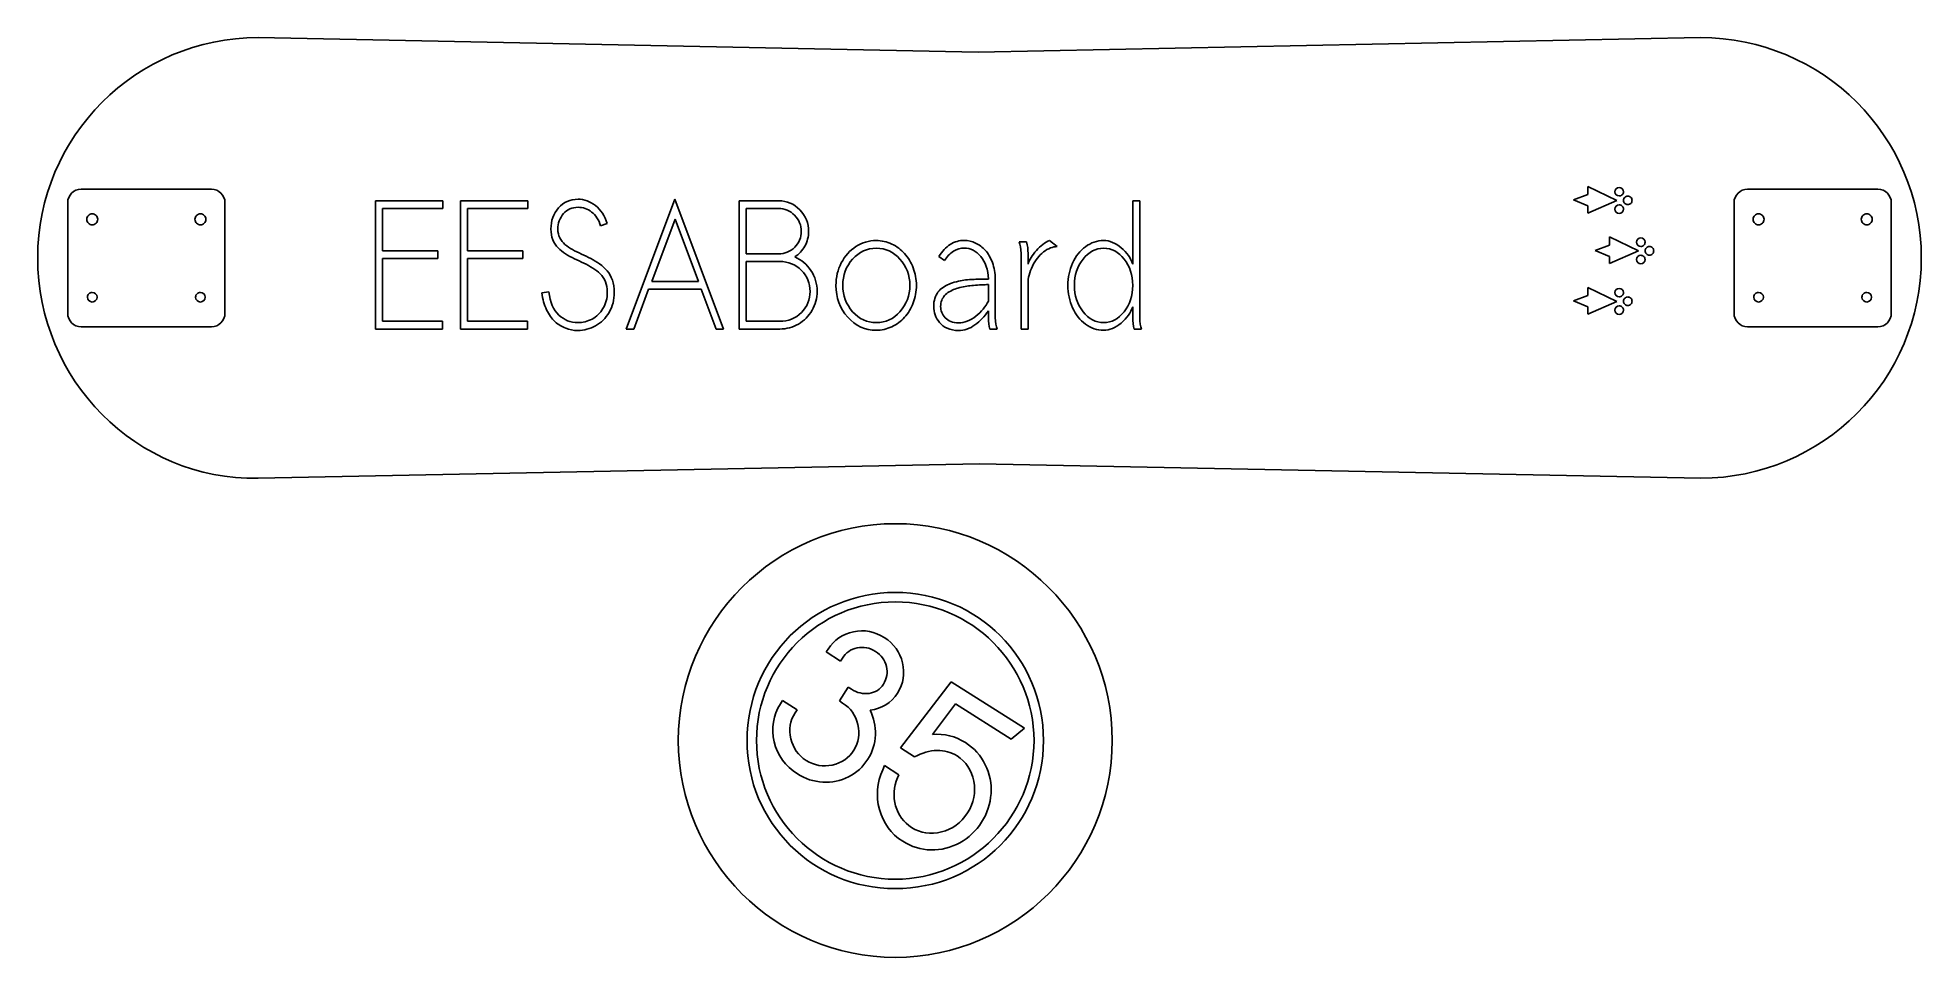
# Model space of a CAD drawing. Extents: x 0 to 879, y 0 to 430.
import ezdxf

# ---------------------------------------------------------------- set-up
doc = ezdxf.new("R2010")
doc.units = 0
doc.layers.add('Calque_1', color=7, linetype='CONTINUOUS')

msp = doc.modelspace()

# ---------------------------------------------------------------- linework, layer by layer
at = {"layer": 'Calque_1', "color": 7}
for p, q in [((102.980287, 429.564059), (438.878359, 422.833087)), ((438.878359, 422.833087), (775.893687, 429.564059)), ((14.153162, 300.88952), (14.153162, 352.540111)), ((20.45915, 358.846113), (81.206126, 358.846113)), ((20.45915, 358.846113), (20.45915, 358.846113)), ((87.512116, 352.540111), (87.512116, 300.88952)), ((157.728793, 293.519033), (157.728793, 353.399506)), ((157.728793, 353.399506), (189.123069, 353.399506)), ((189.123069, 353.399506), (189.123069, 349.789827)), ((197.369492, 293.519033), (197.369492, 353.399506)), ((197.369492, 353.399506), (228.763768, 353.399506)), ((228.763768, 353.399506), (228.763768, 349.789827)), ((274.770128, 293.519033), (297.41162, 354.121459)), ((297.41162, 354.121459), (320.125457, 293.519033)), ((327.431485, 353.399506), (345.985931, 353.399506)), ((327.431485, 293.519033), (327.431485, 353.399506)), ((327.431485, 353.399506), (327.431485, 353.399506)), ((511.059063, 323.760075), (511.059063, 353.399506)), ((511.059063, 353.399506), (514.278062, 353.399506)), ((514.278062, 353.399506), (514.278062, 298.893447)), ((723.3631, 356.274984), (716.739232, 353.81124)), ((716.739232, 353.81124), (723.322686, 350.983994)), ((723.322686, 347.631674), (736.933897, 353.52851)), ((736.933897, 353.52851), (723.3631, 360.071606)), ((723.3631, 360.071606), (723.3631, 356.274984)), ((737.963811, 355.628751), (737.963811, 355.628751)), ((742.002749, 351.589812), (742.002749, 351.589812)), ((791.577651, 300.88952), (791.577651, 352.540111)), ((797.883652, 358.846113), (858.630603, 358.846113)), ((797.883652, 358.846113), (797.883652, 358.846113)), ((864.936604, 352.540111), (864.936604, 300.88952)), ((28.145726, 344.744117), (28.145726, 344.744117)), ((78.627836, 344.744117), (78.627836, 344.744117)), ((189.123069, 349.789827), (160.983967, 349.789827)), ((160.983967, 349.789827), (160.983967, 330.097066)), ((228.763768, 349.789827), (200.624663, 349.789827)), ((200.624663, 349.789827), (200.624663, 330.097066)), ((265.836524, 342.811121), (262.762165, 341.648027)), ((265.836524, 342.811121), (265.836524, 342.811121)), ((297.520134, 344.776404), (286.669565, 315.698482)), ((308.443009, 315.698482), (297.520134, 344.776404)), ((345.696596, 349.789827), (330.686664, 349.789827)), ((330.686664, 349.789827), (330.686664, 328.613085)), ((723.322686, 350.983994), (723.322686, 347.631674)), ((737.963811, 347.486273), (737.963811, 347.486273)), ((805.570229, 344.744117), (805.570229, 344.744117)), ((856.052334, 344.744117), (856.052334, 344.744117)), ((356.402471, 339.121235), (356.402471, 339.121235)), ((391.341271, 334.829735), (391.341271, 334.829735)), ((458.036027, 334.188018), (461.508179, 334.188018)), ((458.036027, 334.188018), (458.036027, 334.188018)), ((472.1779, 334.829735), (475.794747, 331.982113)), ((747.030312, 329.970207), (733.459516, 336.513276)), ((733.459516, 336.513276), (733.459516, 332.716681)), ((160.983967, 330.097066), (186.880627, 330.097066)), ((186.880627, 326.487388), (160.983967, 326.487388)), ((160.983967, 326.487388), (160.983967, 297.128712)), ((186.880627, 330.097066), (186.880627, 326.487388)), ((186.880627, 330.097066), (186.880627, 330.097066)), ((200.624663, 330.097066), (226.521326, 330.097066)), ((226.521326, 326.487388), (200.624663, 326.487388)), ((200.624663, 326.487388), (200.624663, 297.128712)), ((226.521326, 330.097066), (226.521326, 326.487388)), ((226.521326, 330.097066), (226.521326, 330.097066)), ((330.686664, 328.613085), (345.696596, 328.613085)), ((423.16956, 325.484737), (420.601592, 327.369784)), ((458.94021, 293.519033), (458.94021, 328.813632)), ((462.19539, 328.813632), (462.19539, 323.760075)), ((733.459516, 332.716681), (726.835647, 330.252909)), ((726.835647, 330.252909), (733.419102, 327.425664)), ((733.419102, 324.073342), (747.030312, 329.970207)), ((733.419102, 327.425664), (733.419102, 324.073342)), ((748.060226, 332.070449), (748.060226, 332.070449)), ((752.099165, 328.03151), (752.099165, 328.03151)), ((346.383779, 325.043509), (330.686664, 325.043509)), ((330.686664, 325.043509), (330.686664, 297.128712)), ((442.700551, 316.821529), (443.677125, 316.821529)), ((446.896123, 316.821529), (446.896123, 298.893475)), ((748.060226, 323.927969), (748.060226, 323.927969)), ((27.845221, 308.384975), (27.845221, 308.384975)), ((78.327332, 308.384975), (78.327332, 308.384975)), ((235.418777, 310.404275), (238.637781, 310.845473)), ((285.114323, 312.088803), (278.242308, 293.519033)), ((309.74507, 312.088803), (285.114323, 312.088803)), ((286.669565, 315.698482), (308.443009, 315.698482)), ((286.669565, 315.698482), (286.669565, 315.698482)), ((316.653277, 293.519033), (309.74507, 312.088803)), ((309.74507, 312.088803), (309.74507, 312.088803)), ((375.788795, 313.893643), (375.788795, 313.893643)), ((443.677125, 306.553974), (443.677125, 314.254605)), ((462.19539, 314.41502), (462.19539, 293.519033)), ((723.3631, 309.158349), (716.739232, 306.694605)), ((736.933897, 306.411875), (723.3631, 312.954943)), ((723.3631, 312.954943), (723.3631, 309.158349)), ((737.963811, 308.512117), (737.963811, 308.512117)), ((805.269718, 308.384975), (805.269718, 308.384975)), ((855.751823, 308.384975), (855.751823, 308.384975)), ((443.677125, 298.893447), (443.677125, 302.061928)), ((507.008186, 301.580626), (507.008186, 301.580626)), ((511.059063, 298.893447), (511.059063, 303.946975)), ((716.739232, 306.694605), (723.322686, 303.86736)), ((723.322686, 300.515039), (736.933897, 306.411875)), ((723.322686, 303.86736), (723.322686, 300.515039)), ((737.963811, 300.369639), (737.963811, 300.369639)), ((742.002749, 304.473178), (742.002749, 304.473178)), ((81.206126, 294.583632), (20.45915, 294.583632)), ((188.978396, 293.519033), (157.728793, 293.519033)), ((160.983967, 297.128712), (188.978396, 297.128712)), ((188.978396, 297.128712), (188.978396, 293.519033)), ((228.619095, 293.519033), (197.369492, 293.519033)), ((200.624663, 297.128712), (228.619095, 297.128712)), ((228.619095, 297.128712), (228.619095, 293.519033)), ((278.242308, 293.519033), (274.770128, 293.519033)), ((320.125457, 293.519033), (316.653277, 293.519033)), ((346.383779, 293.519033), (327.431485, 293.519033)), ((330.686664, 297.128712), (346.383779, 297.128712)), ((330.686664, 297.128712), (330.686664, 297.128712)), ((429.752224, 296.406787), (429.752224, 296.406787)), ((447.800307, 293.519033), (444.328155, 293.519033)), ((447.800307, 293.519089), (447.800307, 293.519033)), ((462.19539, 293.519033), (458.94021, 293.519033)), ((515.146121, 293.519033), (511.673941, 293.519033)), ((515.146121, 293.519033), (515.146121, 293.519033)), ((858.630603, 294.583632), (797.883652, 294.583632)), ((439.479323, 230.616668), (102.980287, 223.885724)), ((776.109446, 223.885724), (439.479323, 230.616668)), ((400.244197, 202.614303), (400.244197, 202.614303)), ((400.244197, 170.531187), (400.244197, 170.531187)), ((400.244197, 166.116952), (400.244197, 166.116952)), ((368.06172, 142.746243), (368.914257, 144.088557)), ((374.731336, 138.510147), (368.06172, 142.746243)), ((375.583873, 139.852458), (374.731336, 138.510147)), ((374.179818, 119.845888), (378.28268, 126.305768)), ((378.28268, 126.305768), (379.792794, 125.346659)), ((402.692052, 97.910352), (426.351954, 128.859521)), ((426.351954, 128.859521), (460.497033, 107.172835)), ((346.705484, 118.575535), (347.611333, 120.001742)), ((347.611333, 120.001742), (354.406764, 115.685724)), ((347.611333, 120.001742), (347.611333, 120.001742)), ((354.406764, 115.685724), (353.500944, 114.259516)), ((375.689904, 118.886778), (374.179818, 119.845888)), ((428.415337, 118.48324), (417.550431, 104.250073)), ((454.254842, 102.071696), (428.415337, 118.48324)), ((460.497033, 107.172835), (454.254842, 102.071696)), ((409.277792, 93.727536), (402.692052, 97.910352)), ((394.411454, 87.746071), (395.210143, 89.652406)), ((395.210143, 89.652406), (401.87976, 85.416309)), ((429.050309, 94.179295), (429.050224, 94.179349)), ((401.87976, 85.416309), (401.290338, 84.024621))]:
    msp.add_line(p, q, dxfattribs=at)
for points in [[(0.141111, 326.724878), (0.141111, 383.521394), (46.183773, 429.564059), (102.980287, 429.564059)], [(775.893687, 429.564059), (832.905934, 429.564059), (878.948599, 383.521366), (878.948599, 326.724878)], [(14.153162, 352.540111), (14.153162, 356.033627), (16.965636, 358.846113), (20.45915, 358.846113)], [(81.206126, 358.846113), (84.699639, 358.846113), (87.512116, 356.033627), (87.512116, 352.540111)], [(243.122679, 350.030478), (245.485686, 352.757789), (248.523828, 354.121459), (252.237138, 354.121459)], [(252.237138, 354.121459), (255.130622, 354.121459), (257.843257, 353.118751), (260.375073, 351.113393)], [(345.985931, 353.399506), (349.747473, 353.399506), (352.990573, 351.982384), (355.71526, 349.14811)], [(735.964548, 357.628042), (735.964548, 358.732208), (736.859644, 359.627304), (737.963811, 359.627304)], [(737.963811, 355.628751), (736.859644, 355.628779), (735.964548, 356.523875), (735.964548, 357.628042)], [(737.963811, 359.627304), (739.067977, 359.627304), (739.963073, 358.732208), (739.963073, 357.628042)], [(739.377518, 356.214334), (739.002586, 355.839402), (738.49405, 355.628751), (737.963811, 355.628751)], [(739.963073, 357.628042), (739.963073, 357.097802), (739.75245, 356.589266), (739.377518, 356.214334)], [(740.003459, 353.589103), (740.003459, 354.119342), (740.21411, 354.627878), (740.589042, 355.00281)], [(740.589042, 352.175395), (740.21411, 352.550328), (740.003459, 353.058864), (740.003459, 353.589103)], [(740.589042, 355.00281), (740.963974, 355.377743), (741.47251, 355.588393), (742.002749, 355.588365)], [(742.002749, 351.589812), (741.47251, 351.589812), (740.963974, 351.800463), (740.589042, 352.175395)], [(742.002749, 355.588365), (742.532988, 355.588393), (743.041525, 355.377743), (743.416457, 355.00281)], [(743.416457, 352.175395), (743.041525, 351.800463), (742.532988, 351.589812), (742.002749, 351.589812)], [(743.416457, 355.00281), (743.791389, 354.627878), (744.00204, 354.119342), (744.002012, 353.589103)], [(744.002012, 353.589103), (744.00204, 353.058864), (743.791389, 352.550328), (743.416457, 352.175395)], [(791.577651, 352.540111), (791.577651, 356.033627), (794.390136, 358.846113), (797.883652, 358.846113)], [(858.630603, 358.846113), (862.124119, 358.846113), (864.936604, 356.033627), (864.936604, 352.540111)], [(23.037405, 344.744117), (23.037405, 345.421535), (23.306504, 346.071183), (23.7855, 346.550198)], [(23.7855, 342.938064), (23.306504, 343.417052), (23.037405, 344.066728), (23.037405, 344.744117)], [(23.7855, 346.550198), (24.264499, 347.029186), (24.91416, 347.298285), (25.591567, 347.298285)], [(25.591567, 342.189978), (24.91416, 342.189978), (24.264499, 342.459077), (23.7855, 342.938064)], [(25.591567, 347.298285), (26.268971, 347.298285), (26.918632, 347.029186), (27.397631, 346.550198)], [(27.397631, 342.938064), (26.918632, 342.459077), (26.268971, 342.189978), (25.591567, 342.189978)], [(27.397631, 346.550198), (27.876627, 346.071183), (28.145726, 345.421535), (28.145726, 344.744117)], [(28.145726, 344.744117), (28.145726, 344.066728), (27.876627, 343.417052), (27.397631, 342.938064)], [(73.519518, 344.744117), (73.519515, 345.421535), (73.788614, 346.071183), (74.26761, 346.550198)], [(74.26761, 342.938064), (73.788614, 343.417052), (73.519515, 344.066728), (73.519518, 344.744117)], [(74.26761, 346.550198), (74.746609, 347.029186), (75.396271, 347.298285), (76.073677, 347.298285)], [(76.073677, 342.189978), (75.396271, 342.189978), (74.746609, 342.459077), (74.26761, 342.938064)], [(76.073677, 347.298285), (76.751081, 347.298285), (77.400743, 347.029186), (77.879742, 346.550198)], [(77.879742, 342.938064), (77.400743, 342.459077), (76.751081, 342.189978), (76.073677, 342.189978)], [(77.879742, 346.550198), (78.35874, 346.071183), (78.627836, 345.421535), (78.627836, 344.744117)], [(78.627836, 344.744117), (78.627836, 344.066728), (78.35874, 343.417052), (77.879742, 342.938064)], [(239.578159, 340.20415), (239.578159, 344.054451), (240.759666, 347.329894), (243.122679, 350.030478)], [(245.437465, 347.383375), (243.701375, 345.404743), (242.83333, 342.984942), (242.83333, 340.123942)], [(252.237138, 350.351337), (249.46422, 350.351337), (247.197663, 349.362007), (245.437465, 347.383375)], [(258.566621, 348.145431), (256.637632, 349.616035), (254.527823, 350.351337), (252.237138, 350.351337)], [(262.762165, 341.648027), (261.918264, 344.509026), (260.51974, 346.674828), (258.566621, 348.145431)], [(260.375073, 351.113393), (262.930962, 349.134761), (264.751436, 346.367318), (265.836524, 342.811121)], [(353.291987, 346.621347), (351.242432, 348.733667), (348.710645, 349.789827), (345.696596, 349.789827)], [(356.402471, 339.121235), (356.402471, 342.008989), (355.365643, 344.509026), (353.291987, 346.621347)], [(355.71526, 349.14811), (358.439974, 346.340592), (359.802317, 342.971564), (359.802317, 339.041027)], [(735.964548, 349.485535), (735.964548, 350.589702), (736.859644, 351.484826), (737.963811, 351.484826)], [(737.963811, 347.486273), (736.859644, 347.486301), (735.964548, 348.381397), (735.964548, 349.485535)], [(737.963811, 351.484826), (738.49405, 351.484826), (739.002586, 351.274175), (739.377518, 350.899243)], [(739.963073, 349.485535), (739.963073, 348.381369), (739.067977, 347.486273), (737.963811, 347.486273)], [(739.377518, 350.899243), (739.75245, 350.524311), (739.963073, 350.015774), (739.963073, 349.485535)], [(800.461894, 344.744117), (800.461894, 345.421535), (800.730992, 346.071183), (801.20998, 346.550198)], [(801.20998, 342.938064), (800.730992, 343.417052), (800.461894, 344.066728), (800.461894, 344.744117)], [(801.20998, 346.550198), (801.688996, 347.029186), (802.338643, 347.298285), (803.016061, 347.298285)], [(803.016061, 342.189978), (802.338643, 342.189978), (801.688996, 342.459077), (801.20998, 342.938064)], [(803.016061, 347.298285), (803.693451, 347.298285), (804.343126, 347.029186), (804.822114, 346.550198)], [(804.822114, 342.938064), (804.343126, 342.459077), (803.693451, 342.189978), (803.016061, 342.189978)], [(804.822114, 346.550198), (805.30113, 346.071183), (805.570229, 345.421535), (805.570229, 344.744117)], [(805.570229, 344.744117), (805.570229, 344.066728), (805.30113, 343.417052), (804.822114, 342.938064)], [(850.943998, 344.744117), (850.943998, 345.421535), (851.213097, 346.071183), (851.692113, 346.550198)], [(851.692113, 342.938064), (851.213097, 343.417052), (850.943998, 344.066728), (850.943998, 344.744117)], [(851.692113, 346.550198), (852.171101, 347.029186), (852.820748, 347.298285), (853.498166, 347.298285)], [(853.498166, 342.189978), (852.820748, 342.189978), (852.171101, 342.459077), (851.692113, 342.938064)], [(853.498166, 347.298285), (854.175584, 347.298285), (854.825231, 347.029186), (855.304219, 346.550198)], [(855.304219, 342.938064), (854.825231, 342.459077), (854.175584, 342.189978), (853.498166, 342.189978)], [(855.304219, 346.550198), (855.783235, 346.071183), (856.052334, 345.421535), (856.052334, 344.744117)], [(856.052334, 344.744117), (856.052334, 344.066728), (855.783235, 343.417052), (855.304219, 342.938064)], [(240.482371, 335.190726), (239.879561, 336.688056), (239.578159, 338.359206), (239.578159, 340.20415)], [(242.905664, 331.460708), (241.892946, 332.476764), (241.085184, 333.720094), (240.482371, 335.190726)], [(242.83333, 340.123942), (242.83333, 338.653338), (243.134735, 337.316424), (243.737542, 336.113197)], [(243.737542, 336.113197), (244.340349, 334.909971), (245.148114, 333.880537), (246.160835, 333.024896)], [(353.328139, 331.661255), (355.377694, 333.720094), (356.402471, 336.206754), (356.402471, 339.121235)], [(359.802317, 339.041027), (359.802317, 336.581094), (359.21157, 334.308358), (358.030046, 332.222764)], [(381.901277, 332.022217), (384.79476, 333.893915), (387.941425, 334.829735), (391.341271, 334.829735)], [(391.341271, 334.829735), (393.873059, 334.829735), (396.29636, 334.281603), (398.611118, 333.185339)], [(425.918376, 333.024952), (427.992032, 334.28166), (430.162152, 334.909999), (432.428706, 334.909999)], [(432.428706, 334.909999), (434.261232, 334.909999), (436.021452, 334.495556), (437.70931, 333.666669)], [(458.94021, 328.813632), (458.94021, 331.113123), (458.638825, 332.904585), (458.036027, 334.188018)], [(461.508179, 334.188018), (461.966338, 332.423283), (462.19539, 330.631821), (462.19539, 328.813632)], [(466.065418, 330.177274), (468.090871, 332.396556), (470.128346, 333.947368), (472.1779, 334.829735)], [(488.996256, 331.942009), (491.576275, 333.86716), (494.397425, 334.829735), (497.459706, 334.829735)], [(497.459706, 334.829735), (500.232624, 334.829735), (502.969361, 333.706745), (505.669945, 331.460708)], [(746.060964, 334.069711), (746.060964, 335.173877), (746.95606, 336.068973), (748.060226, 336.068973)], [(748.060226, 332.070449), (746.95606, 332.070449), (746.060964, 332.965545), (746.060964, 334.069711)], [(748.060226, 336.068973), (749.164392, 336.068973), (750.059488, 335.173877), (750.059516, 334.069711)], [(750.059516, 334.069711), (750.059516, 333.539472), (749.848866, 333.030964), (749.473934, 332.656032)], [(102.980287, 223.885724), (46.195149, 222.749836), (0.141111, 269.928359), (0.141111, 326.724878)], [(246.377841, 328.653189), (245.075778, 329.50883), (243.918384, 330.444651), (242.905664, 331.460708)], [(246.160835, 333.024896), (247.17355, 332.169283), (248.330929, 331.367123), (249.633018, 330.618444)], [(250.537229, 326.326972), (249.090474, 327.022142), (247.70402, 327.797576), (246.377841, 328.653189)], [(249.633018, 330.618444), (250.95918, 329.896519), (252.345653, 329.201321), (253.79238, 328.532878)], [(254.913621, 324.241377), (253.466865, 324.936575), (252.008087, 325.631774), (250.537229, 326.326972)], [(253.79238, 328.532878), (255.263238, 327.864406), (256.722045, 327.155831), (258.168772, 326.40718)], [(258.168772, 326.40718), (259.63963, 325.685227), (261.026103, 324.84299), (262.328163, 323.880387)], [(345.696596, 328.613085), (348.734747, 328.613085), (351.278585, 329.629142), (353.328139, 331.661255)], [(358.030046, 332.222764), (356.872653, 330.13717), (355.30536, 328.452642), (353.328139, 327.169208)], [(353.328139, 327.169208), (356.462753, 325.832293), (358.98249, 323.719971), (360.887377, 320.832217)], [(375.065431, 324.401792), (376.753289, 327.637133), (379.031895, 330.177274), (381.901277, 332.022217)], [(380.346035, 326.126425), (377.307884, 322.730641), (375.788795, 318.653067), (375.788795, 313.893643)], [(391.413605, 331.220057), (387.097496, 331.220057), (383.408287, 329.52218), (380.346035, 326.126425)], [(402.444994, 326.126425), (399.406844, 329.52218), (395.729714, 331.220057), (391.413605, 331.220057)], [(398.611118, 333.185339), (400.925905, 332.089075), (402.927256, 330.605094), (404.615114, 328.733397)], [(407.038415, 313.893643), (407.038415, 318.653067), (405.507275, 322.730641), (402.444994, 326.126425)], [(404.615114, 328.733397), (406.302972, 326.861727), (407.641213, 324.629066), (408.62981, 322.035443)], [(420.601592, 327.369784), (422.072449, 329.883198), (423.84472, 331.768245), (425.918376, 333.024952)], [(427.401284, 329.81634), (425.78576, 328.827038), (424.375185, 327.383161), (423.16956, 325.484737)], [(432.428706, 331.300321), (430.716718, 331.300321), (429.040911, 330.80567), (427.401284, 329.81634)], [(440.132583, 327.369784), (437.91426, 329.99016), (435.346292, 331.300321), (432.428706, 331.300321)], [(437.70931, 333.666669), (439.42127, 332.864509), (440.95241, 331.714764), (442.302702, 330.217434)], [(443.677125, 316.821529), (443.556559, 321.23334), (442.375036, 324.749433), (440.132583, 327.369784)], [(442.302702, 330.217434), (443.652995, 328.74683), (444.738054, 326.848406), (445.557882, 324.52216)], [(462.19539, 323.760075), (462.749985, 325.818944), (464.039994, 327.957991), (466.065418, 330.177274)], [(469.429112, 329.495453), (467.331326, 327.83768), (465.595236, 325.631774), (464.220842, 322.877707)], [(475.794747, 331.982113), (473.67286, 331.982113), (471.551, 331.153226), (469.429112, 329.495453)], [(482.956108, 324.281481), (484.426966, 327.490067), (486.440367, 330.043585), (488.996256, 331.942009)], [(487.875044, 326.166529), (485.174459, 322.7975), (483.824167, 318.706519), (483.824167, 313.893643)], [(497.459706, 331.220057), (493.770525, 331.220057), (490.575628, 329.535557), (487.875044, 326.166529)], [(507.044367, 326.166529), (504.367885, 329.535557), (501.173016, 331.220057), (497.459706, 331.220057)], [(505.669945, 331.460708), (508.37053, 329.241425), (510.166902, 326.674557), (511.059063, 323.760075)], [(511.059063, 313.893643), (511.059063, 318.706519), (509.720822, 322.7975), (507.044367, 326.166529)], [(746.060964, 325.927233), (746.060964, 327.031399), (746.95606, 327.926495), (748.060226, 327.926495)], [(748.060226, 323.927969), (746.95606, 323.927969), (746.060964, 324.823065), (746.060964, 325.927233)], [(749.473934, 332.656032), (749.099001, 332.281071), (748.590465, 332.070449), (748.060226, 332.070449)], [(748.060226, 327.926495), (748.590465, 327.926495), (749.099001, 327.715873), (749.473934, 327.34094)], [(750.059516, 325.927233), (750.059488, 324.823065), (749.164392, 323.927969), (748.060226, 323.927969)], [(749.473934, 327.34094), (749.848866, 326.96598), (750.059516, 326.457472), (750.059516, 325.927233)], [(750.099902, 330.030772), (750.099902, 330.56104), (750.310525, 331.069548), (750.685457, 331.44448)], [(750.685457, 328.617093), (750.310525, 328.992025), (750.099902, 329.500533), (750.099902, 330.030772)], [(750.685457, 331.44448), (751.060418, 331.819412), (751.568926, 332.030063), (752.099165, 332.030063)], [(752.099165, 328.03151), (751.568926, 328.03151), (751.060418, 328.242132), (750.685457, 328.617093)], [(752.099165, 332.030063), (752.629404, 332.030063), (753.13794, 331.819412), (753.512872, 331.44448)], [(753.512872, 328.617093), (753.13794, 328.242132), (752.629404, 328.03151), (752.099165, 328.03151)], [(753.512872, 331.44448), (753.887804, 331.069548), (754.098455, 330.56104), (754.098455, 330.030772)], [(754.098455, 330.030772), (754.098455, 329.500533), (753.887804, 328.992025), (753.512872, 328.617093)], [(878.948599, 326.724878), (878.948599, 269.928359), (832.905934, 223.885724), (776.109446, 223.885724)], [(259.072984, 321.99534), (257.770924, 322.824226), (256.38445, 323.572905), (254.913621, 324.241377)], [(262.581345, 319.268057), (261.568619, 320.257359), (260.399174, 321.166453), (259.072984, 321.99534)], [(262.328163, 323.880387), (263.654326, 322.917811), (264.823798, 321.848274), (265.836524, 320.671802)], [(265.004618, 315.618246), (264.401819, 317.062123), (263.594071, 318.278727), (262.581345, 319.268057)], [(265.836524, 320.671802), (266.849222, 319.495302), (267.656999, 318.051453), (268.259797, 316.340199)], [(356.438652, 320.912453), (353.713937, 323.66649), (350.362322, 325.043509), (346.383779, 325.043509)], [(360.525681, 311.086124), (360.525681, 314.909699), (359.163338, 318.185142), (356.438652, 320.912453)], [(360.887377, 320.832217), (362.816366, 317.944491), (363.78086, 314.695775), (363.78086, 311.086124)], [(372.569796, 313.893643), (372.569796, 317.690491), (373.401675, 321.193208), (375.065431, 324.401792)], [(408.62981, 322.035443), (409.618434, 319.441849), (410.112718, 316.727888), (410.112718, 313.893643)], [(432.247858, 316.300095), (433.236455, 316.46051), (434.466182, 316.58085), (435.937039, 316.661057)], [(435.937039, 316.661057), (437.407897, 316.741265), (438.56529, 316.781369), (439.409219, 316.781369)], [(439.409219, 316.781369), (440.277278, 316.80818), (441.374389, 316.821529), (442.700551, 316.821529)], [(445.557882, 324.52216), (446.401811, 322.195915), (446.847891, 319.629047), (446.896123, 316.821529)], [(464.220842, 322.877707), (462.87055, 320.150397), (462.19539, 317.329501), (462.19539, 314.41502)], [(480.786017, 313.893643), (480.786017, 317.63701), (481.50938, 321.099623), (482.956108, 324.281481)], [(23.337893, 308.384975), (23.33789, 308.982694), (23.575329, 309.555915), (23.997976, 309.978571)], [(25.591567, 306.131318), (24.346902, 306.131318), (23.337898, 307.140319), (23.337893, 308.384975)], [(23.997976, 309.978571), (24.420621, 310.401199), (24.993854, 310.638661), (25.591567, 310.638633)], [(25.591567, 310.638633), (26.836232, 310.638633), (27.845227, 309.629632), (27.845221, 308.384975)], [(27.845221, 308.384975), (27.845216, 307.140319), (26.836223, 306.131318), (25.591567, 306.131318)], [(73.820003, 308.384975), (73.82, 308.982694), (74.057442, 309.555915), (74.480087, 309.978571)], [(76.073677, 306.131318), (74.829012, 306.131318), (73.820009, 307.140319), (73.820003, 308.384975)], [(74.480087, 309.978571), (74.902735, 310.401199), (75.475965, 310.638661), (76.073677, 310.638633)], [(76.073677, 310.638633), (77.318339, 310.638633), (78.327335, 309.629632), (78.327332, 308.384975)], [(78.327332, 308.384975), (78.327326, 307.140319), (77.318334, 306.131318), (76.073677, 306.131318)], [(237.552721, 302.503097), (236.467667, 304.802616), (235.756354, 307.436342), (235.418777, 310.404275)], [(238.637781, 310.845473), (239.240588, 306.032569), (240.783779, 302.436267), (243.267354, 300.056569)], [(263.883405, 303.144843), (265.233698, 305.364125), (265.90883, 307.904266), (265.90883, 310.765266)], [(265.90883, 310.765266), (265.90883, 312.556728), (265.607444, 314.174397), (265.004618, 315.618246)], [(269.164009, 310.644926), (269.164009, 307.168936), (268.356261, 304.053937), (266.740708, 301.299899)], [(268.259797, 316.340199), (268.862596, 314.628945), (269.164009, 312.73052), (269.164009, 310.644926)], [(356.438652, 301.219664), (359.163338, 303.973729), (360.525681, 307.262521), (360.525681, 311.086124)], [(363.78086, 311.086124), (363.78086, 307.904266), (362.997186, 304.963031), (361.429893, 302.262475)], [(378.067401, 299.053862), (374.402322, 303.144843), (372.569796, 308.091408), (372.569796, 313.893643)], [(375.788795, 313.893643), (375.788795, 309.107464), (377.307884, 305.003135), (380.346035, 301.580626)], [(402.444994, 301.580626), (405.507275, 305.003135), (407.038415, 309.107464), (407.038415, 313.893643)], [(410.112718, 313.893643), (410.112718, 311.032643), (409.618434, 308.305332), (408.62981, 305.71171)], [(418.178319, 304.02721), (418.178319, 305.390852), (418.359138, 306.647559), (418.720834, 307.797304)], [(418.720834, 307.797304), (419.106632, 308.947049), (419.588865, 309.923002), (420.167562, 310.725134)], [(420.167562, 310.725134), (420.770389, 311.554021), (421.554035, 312.289322), (422.51853, 312.931067)], [(423.278074, 309.160974), (422.723479, 308.545983), (422.265348, 307.797332), (421.903652, 306.914965)], [(422.51853, 312.931067), (423.507126, 313.599511), (424.447518, 314.134265), (425.339679, 314.53536)], [(425.448166, 310.885605), (424.556033, 310.377577), (423.832641, 309.802691), (423.278074, 309.160974)], [(425.339679, 314.53536), (426.255942, 314.96318), (427.389234, 315.324143), (428.739526, 315.618246)], [(428.088467, 312.169039), (427.244538, 311.848181), (426.364456, 311.42036), (425.448166, 310.885605)], [(431.162799, 313.091511), (429.957174, 312.824133), (428.932425, 312.516624), (428.088467, 312.169039)], [(428.739526, 315.618246), (430.089818, 315.939133), (431.259262, 316.166407), (432.247858, 316.300095)], [(434.381797, 313.65302), (433.465534, 313.546058), (432.392526, 313.358888), (431.162799, 313.091511)], [(437.70931, 313.973879), (436.40725, 313.893671), (435.29806, 313.786709), (434.381797, 313.65302)], [(440.819794, 314.174397), (440.0723, 314.147586), (439.035472, 314.080813), (437.70931, 313.973879)], [(443.677125, 314.254605), (442.543833, 314.227794), (441.59139, 314.201096), (440.819794, 314.174397)], [(482.956108, 303.425597), (481.50938, 306.660908), (480.786017, 310.150275), (480.786017, 313.893643)], [(483.824167, 313.893643), (483.824167, 309.107464), (485.174459, 305.003135), (487.875044, 301.580626)], [(507.008186, 301.580626), (509.708771, 304.976408), (511.059063, 309.080738), (511.059063, 313.893643)], [(735.964548, 310.511407), (735.964548, 311.615573), (736.859644, 312.510669), (737.963811, 312.510669)], [(737.963811, 308.512117), (736.859644, 308.512145), (735.964548, 309.407241), (735.964548, 310.511407)], [(737.963811, 312.510669), (739.067977, 312.510669), (739.963073, 311.615573), (739.963073, 310.511407)], [(739.377518, 309.097699), (739.002586, 308.722767), (738.49405, 308.512117), (737.963811, 308.512117)], [(739.963073, 310.511407), (739.963073, 309.981168), (739.75245, 309.472632), (739.377518, 309.097699)], [(740.003459, 306.472468), (740.003459, 307.002707), (740.21411, 307.511244), (740.589042, 307.886176)], [(740.589042, 307.886176), (740.963974, 308.261108), (741.47251, 308.471731), (742.002749, 308.471731)], [(742.002749, 308.471731), (742.532988, 308.471731), (743.041525, 308.261108), (743.416457, 307.886176)], [(743.416457, 307.886176), (743.791389, 307.511244), (744.00204, 307.002707), (744.002012, 306.472468)], [(800.762376, 308.384975), (800.762376, 308.982694), (800.999809, 309.555915), (801.422465, 309.978571)], [(803.016061, 306.131318), (801.771405, 306.131318), (800.762376, 307.140319), (800.762376, 308.384975)], [(801.422465, 309.978571), (801.845121, 310.401199), (802.418343, 310.638661), (803.016061, 310.638633)], [(803.016061, 310.638633), (804.260718, 310.638633), (805.269718, 309.629632), (805.269718, 308.384975)], [(805.269718, 308.384975), (805.269718, 307.140319), (804.260718, 306.131318), (803.016061, 306.131318)], [(851.24448, 308.384975), (851.24448, 308.982694), (851.481942, 309.555915), (851.90457, 309.978571)], [(853.498166, 306.131318), (852.25351, 306.131318), (851.244509, 307.140319), (851.24448, 308.384975)], [(851.90457, 309.978571), (852.327226, 310.401199), (852.900448, 310.638661), (853.498166, 310.638633)], [(853.498166, 310.638633), (854.742822, 310.638633), (855.751823, 309.629632), (855.751823, 308.384975)], [(855.751823, 308.384975), (855.751823, 307.140319), (854.742822, 306.131318), (853.498166, 306.131318)], [(20.45915, 294.583632), (16.965636, 294.583632), (14.153162, 297.395976), (14.153162, 300.88952)], [(87.512116, 300.88952), (87.512116, 297.395976), (84.699639, 294.583632), (81.206126, 294.583632)], [(241.495089, 296.968296), (239.951898, 298.358664), (238.637775, 300.203607), (237.552721, 302.503097)], [(243.267354, 300.056569), (245.775037, 297.703598), (248.716755, 296.527098), (252.092471, 296.527098)], [(258.78365, 298.171494), (260.857306, 299.294513), (262.557215, 300.952286), (263.883405, 303.144843)], [(266.740708, 301.299899), (265.125183, 298.545834), (263.027425, 296.446891), (260.447406, 295.003014)], [(346.383779, 297.128712), (350.362322, 297.128712), (353.713937, 298.492353), (356.438652, 301.219664)], [(361.429893, 302.262475), (359.8626, 299.56189), (357.740712, 297.422815), (355.064229, 295.845278)], [(391.341271, 292.91742), (386.157103, 292.91742), (381.73248, 294.96291), (378.067401, 299.053862)], [(380.346035, 301.580626), (383.408287, 298.184872), (387.097496, 296.486995), (391.413605, 296.486995)], [(391.413605, 296.486995), (395.729714, 296.486995), (399.406844, 298.184872), (402.444994, 301.580626)], [(404.615114, 299.013758), (402.927256, 297.168815), (400.925905, 295.684834), (398.611118, 294.561844)], [(408.62981, 305.71171), (407.641213, 303.118088), (406.302972, 300.885456), (404.615114, 299.013758)], [(418.865502, 300.136777), (418.40737, 301.420211), (418.178319, 302.717022), (418.178319, 304.02721)], [(420.890954, 296.567202), (419.998793, 297.690221), (419.323633, 298.88007), (418.865502, 300.136777)], [(421.903652, 306.914965), (421.566086, 306.032597), (421.397317, 305.070021), (421.397317, 304.02721)], [(421.397317, 304.02721), (421.397317, 302.10206), (422.120681, 300.350701), (423.567408, 298.773136)], [(429.752224, 296.406787), (432.525142, 296.406787), (435.213675, 297.436193), (437.817796, 299.49506)], [(443.677125, 302.061928), (441.941035, 299.388098), (439.8553, 297.182193), (437.419948, 295.444184)], [(437.817796, 299.49506), (440.421945, 301.553899), (442.375036, 303.906871), (443.677125, 306.553974)], [(444.328155, 293.519033), (443.894125, 295.043118), (443.677125, 296.83458), (443.677125, 298.893447)], [(446.896123, 298.893475), (446.896123, 296.567259), (447.197508, 294.775768), (447.800307, 293.519089)], [(488.996256, 295.765042), (486.440367, 297.663466), (484.426966, 300.216985), (482.956108, 303.425597)], [(487.875044, 301.580626), (490.575628, 298.184872), (493.770525, 296.486995), (497.459706, 296.486995)], [(497.459706, 296.486995), (501.148886, 296.486995), (504.331732, 298.184872), (507.008186, 301.580626)], [(511.059063, 303.946975), (510.1428, 301.166183), (508.322326, 298.626042), (505.597612, 296.326551)], [(511.673941, 293.519033), (511.264013, 295.096599), (511.059063, 296.888061), (511.059063, 298.893447)], [(514.278062, 298.893447), (514.278062, 296.593957), (514.567424, 294.802467), (515.146121, 293.519033)], [(735.964548, 302.368901), (735.964548, 303.473067), (736.859644, 304.368191), (737.963811, 304.368191)], [(737.963811, 300.369639), (736.859644, 300.369667), (735.964548, 301.264763), (735.964548, 302.368901)], [(737.963811, 304.368191), (738.49405, 304.368191), (739.002586, 304.157541), (739.377518, 303.782608)], [(739.963073, 302.368901), (739.963073, 301.264735), (739.067977, 300.369639), (737.963811, 300.369639)], [(739.377518, 303.782608), (739.75245, 303.407676), (739.963073, 302.89914), (739.963073, 302.368901)], [(740.589042, 305.058761), (740.21411, 305.433693), (740.003459, 305.942229), (740.003459, 306.472468)], [(742.002749, 304.473178), (741.47251, 304.473178), (740.963974, 304.683829), (740.589042, 305.058761)], [(743.416457, 305.058761), (743.041525, 304.683829), (742.532988, 304.473178), (742.002749, 304.473178)], [(744.002012, 306.472468), (744.00204, 305.942229), (743.791389, 305.433693), (743.416457, 305.058761)], [(797.883652, 294.583632), (794.390136, 294.583632), (791.577651, 297.395976), (791.577651, 300.88952)], [(864.936604, 300.88952), (864.936604, 297.395976), (862.124119, 294.583632), (858.630603, 294.583632)], [(246.48635, 293.879995), (244.702034, 294.575193), (243.038277, 295.604627), (241.495089, 296.968296)], [(252.092471, 292.837212), (250.139381, 292.837212), (248.270646, 293.184797), (246.48635, 293.879995)], [(252.092471, 296.527098), (254.479592, 296.527098), (256.709994, 297.07523), (258.78365, 298.171494)], [(260.447406, 295.003014), (257.867387, 293.559137), (255.08239, 292.837212), (252.092471, 292.837212)], [(355.064229, 295.845278), (352.411877, 294.294438), (349.518393, 293.519033), (346.383779, 293.519033)], [(398.611118, 294.561844), (396.29636, 293.465552), (393.873059, 292.91742), (391.341271, 292.91742)], [(424.507801, 293.839891), (422.988712, 294.535089), (421.783087, 295.444184), (420.890954, 296.567202)], [(423.567408, 298.773136), (425.014164, 297.19557), (427.075769, 296.406787), (429.752224, 296.406787)], [(429.752224, 292.837212), (427.799133, 292.837212), (426.050992, 293.171448), (424.507801, 293.839891)], [(437.419948, 295.444184), (435.008726, 293.706203), (432.452808, 292.837212), (429.752224, 292.837212)], [(497.459706, 292.91742), (494.397425, 292.91742), (491.576275, 293.866618), (488.996256, 295.765042)], [(505.597612, 296.326551), (502.897027, 294.053787), (500.184392, 292.91742), (497.459706, 292.91742)], [(400.244197, 202.614303), (344.523173, 202.614303), (299.009308, 157.100412), (299.00928, 101.379399)], [(501.479086, 101.379399), (501.479086, 157.100412), (455.965193, 202.614303), (400.244197, 202.614303)], [(331.089, 101.379399), (331.089, 139.76196), (361.861608, 170.531187), (400.244197, 170.531187)], [(400.244197, 170.531187), (438.626758, 170.531187), (469.399394, 139.76196), (469.399394, 101.379399)], [(400.244197, 166.116952), (364.611327, 166.116952), (335.506624, 137.012247), (335.506624, 101.379399)], [(464.981742, 101.379399), (464.981742, 137.012247), (435.877039, 166.116952), (400.244197, 166.116952)], [(368.914257, 144.088557), (371.68503, 148.451074), (375.618446, 151.152898), (380.714448, 152.194027)], [(380.714448, 152.194027), (385.838446, 153.217399), (390.637635, 152.308172), (395.111986, 149.466343)], [(395.111986, 149.466343), (399.586365, 146.624518), (402.421598, 142.684882), (403.617684, 137.647436)], [(382.508562, 144.637857), (379.526151, 144.020358), (377.21794, 142.425224), (375.583873, 139.852458)], [(391.009124, 143.006463), (388.324485, 144.711559), (385.490974, 145.255356), (382.508562, 144.637857)], [(396.099482, 136.005805), (395.390539, 138.967815), (393.693735, 141.30137), (391.009124, 143.006463)], [(394.711851, 127.703655), (396.34589, 130.276421), (396.808452, 133.043804), (396.099482, 136.005805)], [(403.617684, 137.647436), (404.84171, 132.592229), (404.068336, 127.883368), (401.297563, 123.52085)], [(379.792794, 125.346659), (382.477405, 123.641562), (385.239881, 122.985901), (388.080222, 123.379674)], [(388.080222, 123.379674), (390.938286, 123.801421), (393.148848, 125.242747), (394.711851, 127.703655)], [(401.297563, 123.52085), (398.384691, 118.934615), (394.114556, 116.289662), (388.487214, 115.585995)], [(343.763544, 100.78196), (342.243608, 107.163233), (343.224245, 113.094424), (346.705484, 118.575535)], [(353.500944, 114.259516), (351.174191, 110.596122), (350.509473, 106.583546), (351.506762, 102.221787)], [(382.833428, 108.816042), (381.81836, 113.149836), (379.437194, 116.506747), (375.689904, 118.886778)], [(388.487214, 115.585995), (390.276588, 111.977024), (391.101947, 108.116933), (390.963263, 104.005723)], [(380.934468, 96.835571), (383.261221, 100.498965), (383.894189, 104.492457), (382.833428, 108.816042)], [(299.00928, 101.379399), (299.00928, 45.658384), (344.523173, 0.141098), (400.244197, 0.141098)], [(400.244197, 32.224211), (361.861608, 32.224211), (331.089, 62.996836), (331.089, 101.379399)], [(335.506624, 101.379399), (335.506624, 65.746552), (364.611327, 36.638443), (400.244197, 36.638443)], [(354.558741, 85.801706), (348.909838, 89.38951), (345.311448, 94.38293), (343.763544, 100.78196)], [(351.506762, 102.221787), (352.549799, 97.870228), (354.944962, 94.504435), (358.692224, 92.124413)], [(370.844459, 89.93977), (375.244388, 90.873575), (378.607715, 93.172177), (380.934468, 96.835571)], [(390.963263, 104.005723), (390.824579, 99.894512), (389.662896, 96.119071), (387.47827, 92.679394)], [(400.244197, 0.141098), (455.965193, 0.141098), (501.479086, 45.658384), (501.479086, 101.379399)], [(469.399394, 101.379399), (469.399394, 62.996836), (438.626758, 32.224211), (400.244197, 32.224211)], [(400.244197, 36.638443), (435.877039, 36.638443), (464.981742, 65.746552), (464.981742, 101.379399)], [(419.687502, 96.770425), (416.27013, 96.703911), (412.800207, 95.689616), (409.277792, 93.727536)], [(417.550431, 104.250073), (423.147575, 104.658971), (428.295167, 103.371465), (432.993264, 100.387546)], [(429.050224, 94.179349), (426.253741, 95.955495), (423.132843, 96.819188), (419.687502, 96.770425)], [(432.993264, 100.387546), (437.076144, 97.794381), (440.157362, 94.365675), (442.236973, 90.101418)], [(358.692224, 92.124413), (362.439514, 89.744382), (366.490278, 89.016167), (370.844459, 89.93977)], [(387.47827, 92.679394), (385.187021, 89.071928), (382.164562, 86.321356), (378.410865, 84.427676)], [(436.866115, 82.386467), (435.87828, 87.566377), (433.273002, 91.49732), (429.050309, 94.179295)], [(442.236973, 90.101418), (444.334336, 85.865122), (445.228839, 81.372423), (444.920483, 76.623318)], [(366.430362, 81.970359), (362.179334, 82.19785), (358.222127, 83.474968), (354.558741, 85.801706)], [(378.410865, 84.427676), (374.674892, 82.561973), (370.681419, 81.742865), (366.430362, 81.970359)], [(392.880398, 69.115255), (391.167366, 75.501436), (391.677708, 81.711708), (394.411454, 87.746071)], [(401.290338, 84.024621), (399.513044, 79.619784), (399.219618, 75.234028), (400.410031, 70.867356)], [(433.940599, 67.58475), (436.924535, 72.282844), (437.899697, 77.216752), (436.866115, 82.386467)], [(400.410031, 70.867356), (401.646136, 66.510897), (404.123878, 63.15153), (407.8432, 60.78926)], [(444.920483, 76.623318), (444.612127, 71.874206), (443.143612, 67.430253), (440.514909, 63.291453)], [(403.740225, 54.329433), (398.231134, 57.828432), (394.611211, 62.757043), (392.880398, 69.115255)], [(421.813313, 58.686255), (426.932034, 59.948455), (430.974444, 62.914619), (433.940599, 67.58475)], [(440.514909, 63.291453), (437.886235, 59.152656), (434.48811, 55.934241), (430.320591, 53.63621)], [(416.953615, 50.293452), (412.22755, 50.390943), (407.823077, 51.736271), (403.740225, 54.329433)], [(407.8432, 60.78926), (412.065893, 58.107288), (416.722588, 57.406284), (421.813313, 58.686255)], [(430.320591, 53.63621), (426.1531, 51.338171), (421.697432, 50.223918), (416.953615, 50.293452)]]:
    msp.add_open_spline(points, degree=3, dxfattribs=at)

doc.saveas('drawing.dxf')
